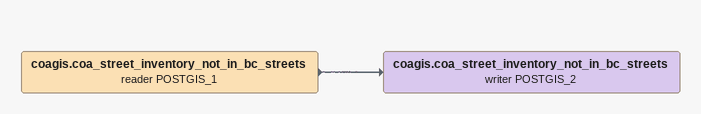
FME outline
coagis.coa_street_inventory_not_in_bc_streets (reader POSTGIS_1)
    -> coagis.coa_street_inventory_not_in_bc_streets (writer POSTGIS_2)
coagis.coa_street_inventory_not_in_bc_streets (writer POSTGIS_2)
